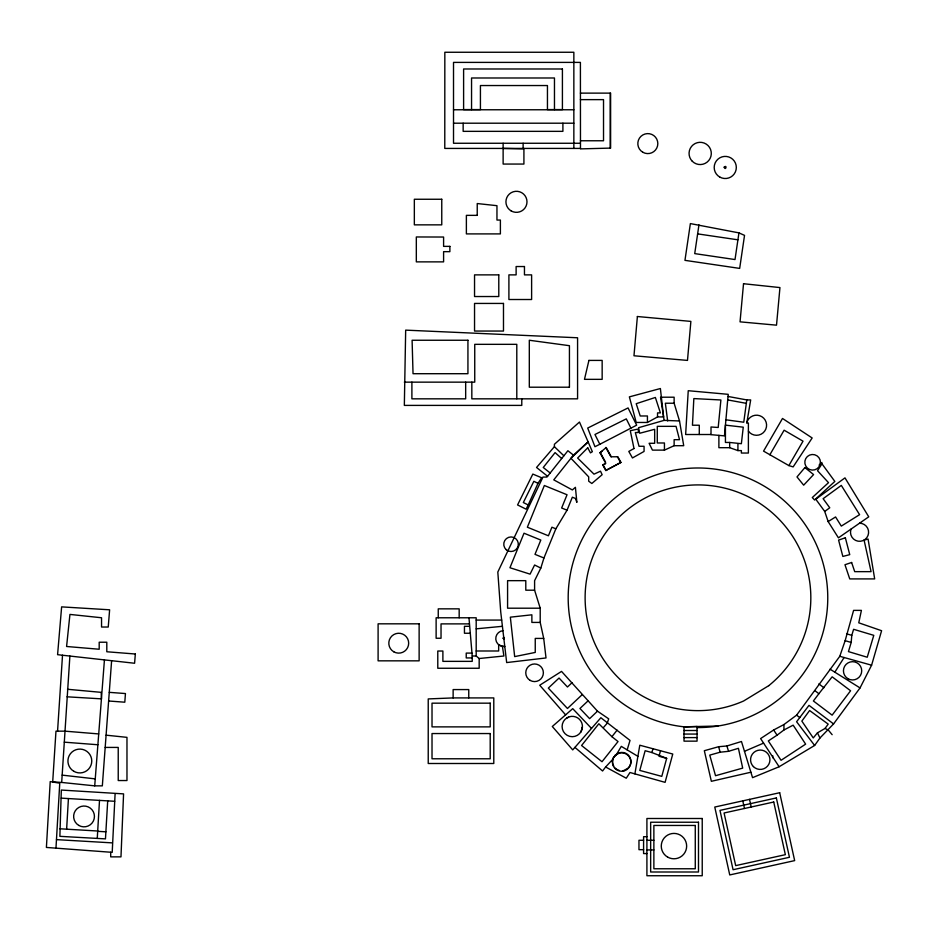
<?xml version="1.0" encoding="UTF-8"?>
<svg xmlns="http://www.w3.org/2000/svg" width="928" height="928" viewBox="0 0 928 928"><rect width="100%" height="100%" fill="white"/><g stroke="black" fill="none" stroke-linecap="round" stroke-linejoin="round"><path stroke-width="1.39" d="M521.78 398.831L521.78 405.397L404.341 405.397L405.675 330.136L577.576 337.769L577.576 398.831L471.83 398.831L471.83 382.15M107.706 800.864L105.467 838.877L59.879 836.337L61.318 790.053L123.575 793.881L120.976 856.869L110.71 856.869L110.71 852.229M57.559 731.16L62.512 655.226M55.982 847.995L59.752 783.197L50.216 781.585L46.4 847.438L112.207 852.345L115.095 793.881M69.89 656.05L61.689 782.443L94.714 785.854L102.335 785.854L111.615 660.701M66.63 829.191L68.428 798.556M97.266 838.402L99.505 800.388M613.385 758.002L613.965 756.83M94.714 785.854L104.435 659.901M851.185 642.466L851.788 635.344L853.598 629.3L873.782 635.344L867.228 657.233L848.447 651.607L851.185 642.466L845.153 640.668L853.598 610.38L861.416 610.38L858.76 622.816L881.6 630.715L871.601 665.202L860.036 687.926L833.564 723.921L819.934 738.027L814.633 745.462L779.126 766.748L752.55 777.664L741.472 741.507L726.902 745.973L718.62 746.715L704.329 750.717L711.358 781.306L750.88 772.224M718.887 435.371L718.887 447.69L729.675 447.69L737.922 450.59L741.368 450.59L741.368 453.038L748.386 453.038L748.386 423.04L746.796 423.04L750.682 399.922L746.796 399.922L743.757 422.228L725.916 419.804M698.958 224.854L694.724 253.611L735.011 259.55L738.943 232.882L690.374 223.59L684.957 260.35L739.674 268.401L744.534 235.376L738.943 232.882M634.891 773.871L639.798 745.219L672.765 754.035L665.086 782.35L629.984 772.502L626.272 778.221L605.624 766.992L602.574 770.994L574.931 747.388M651.92 752.55L645.146 750.717L639.798 770.426L661.792 776.376L666.675 758.35L651.92 752.55L652.941 748.78M660.516 750.717L659.008 756.274L666.675 758.35M627.166 749.894L630.019 740.416L600.868 717.727L572.727 749.894L552.299 726.496L572.727 708.656L591.507 728.422M573.446 455.138L567.901 450.73L546.952 477.062L542.973 477.062L497.814 572.042L500.726 611.923L506.676 662.569L546.012 657.952L543.715 638.418L540.212 622.421L540.212 608.2L534.598 590.196L534.598 580.661L540.815 568.075L543.947 557.995L555.849 528.809L567.043 510.203L572.344 497.199L575.406 498.44L576.88 502.361L575.406 487.293L572.344 489.949L553.772 479.869L573.446 455.138L588.12 441.902L579.466 422.043L554.399 444.28L554.399 446.67L536.546 467.48L547.59 476.261M779.126 766.748L760.6 738.584L773.662 729.988L783.94 724.548L796.595 715.152L839.782 656.305L845.153 640.668M746.854 422.692L747.527 420.744A10.069 10.069 0 0 1 761.795 416.66A10.069 10.069 0 0 1 764.614 431.23A10.069 10.069 0 0 1 749.859 432.773L748.386 431.079M580.661 732.146L581.496 730.127A10.51 10.51 0 0 0 581.844 727.413M613.768 757.086L612.677 759.626A9.257 9.257 0 0 0 621.609 771.272C627.479 771.388 632.177 765.264 630.553 759.626A9.257 9.257 0 0 0 619.22 753.084L615.078 755.485M851.185 528.995L850.802 529.911A9.06 9.06 0 0 0 857.982 541.175A9.06 9.06 0 0 0 868.573 533.043A9.06 9.06 0 0 0 859.548 523.195M528.206 504.948L537.996 483.349L541.627 477.746L532.823 474.08L517.569 504.948L526.118 509.182L528.206 504.948L523.334 502.547L533.844 481.296L537.996 483.349M613.28 758.176L613.768 757.19M769.857 454.778L784.114 430.198L803.022 441.171L788.858 465.578L763.558 451.124L782.501 418.47L812.162 437.97L793.138 466.912L788.858 465.578M614.962 755.52L614.649 756.042L617.108 753.733A9.118 9.118 0 0 1 628.14 768.117L622.862 771.11L624.045 770.484M834.84 672.174L844.109 657.511M825.027 728.457L828.194 724.13L809.599 710.523L801.85 721.102L813.253 737.934L817.464 732.83L825.027 728.457L828.263 729.988L832.149 734.686M818.89 693.692L813.392 700.976L832.138 715.152L850.582 690.768L832.138 676.825L818.89 693.692L815.039 690.768M613.605 757.399L616.111 754.51M611.912 736.693L598.838 723.77L581.578 745.509L602.017 761.726L618.036 741.553L611.912 736.693L617.097 730.162M603.316 727.691L607.202 723.26L608.698 718.84L597.493 711.173L561.533 671.396L539.725 685.235L565.616 714.873M605.624 766.992L612.84 759.232M597.493 711.173L589.616 718.655L579.942 708.482L587.865 701.046M819.111 465.067L821.906 462.422M572.089 682.648L567.46 686.998L559.05 678.043L548.332 688.1L567.46 708.482L582.018 694.817M605.787 447.482L610.879 456.773L617.839 456.773L620.936 462.411L605.787 470.496L602.759 464.974L605.787 463.316L599.987 452.748L606.181 447.482L611.274 456.773M599.987 452.748L602.318 450.996M504.38 638.87L502.756 638.197L504.38 637.524M777.072 735.173L783.94 729.988L793.15 725.162L805.632 744.14L781.063 760.299L768.326 740.927L777.072 735.173L773.662 729.988M824.725 511.456L829.76 507.778L823.113 498.696L841.302 485.402L859.595 514.657L841.302 526.106L835.571 516.954L828.159 521.594L838.425 537.834L868.747 516.826L844.979 477.874L815.782 499.206L824.725 511.456L828.159 521.594M647.431 422.46L657.534 416.927L663.601 416.927L660.388 388.53L629.37 396.871L636.214 422.46L647.431 422.46L647.431 415.976L640.216 415.976L636.214 403.692L655.365 397.462L660.388 412.89L657.534 412.89L657.534 416.927M602.759 464.974L605.172 463.872M605.787 470.496L620.936 462.411M599.836 444.28L636.666 425.175L628.059 407.926L587.702 428.063L594.952 446.716L599.836 444.28L594.952 434.501L626.296 418.876L630.878 428.063M614.777 755.821L616.563 754.348L621.296 746.367L637.896 756.332M664.135 420.372L638.58 427.692L639.717 433.26L654.669 429.304L654.669 443.282L649.101 443.282L652.442 450.126L664.436 450.126L674.134 445.707L683.716 445.707L679.516 420.964L674.134 403.228L674.134 397.207L660.562 397.207L664.135 420.372L679.516 420.964M744.476 751.32L763.582 743.119M566.776 718.028L568.62 717.263M728.55 751.32L738.421 748.304L742.69 768.117L715.523 775.715L709.758 755.114L720.151 752.202L728.55 751.32L726.902 745.973M476.192 650.992L498.661 650.992L498.661 644.705L502.408 646.398L504.786 646.398M468.976 617.781L472.224 656.003L476.192 656.003L479.173 658.52L503.904 656.003L502.408 646.398M476.192 628.836L502.419 626.307M453.131 697.914L428.226 698.923L428.226 763.5L493.789 763.5L493.789 697.914L453.131 697.914L453.131 689.574L468.756 689.574L468.756 697.914M580.406 93.125L610.612 93.125L610.612 148.097L580.476 148.886L580.406 62.396L453.514 62.396L453.514 143.26L580.406 143.26M717.97 726.021L684.098 726.821A129.792 129.792 0 0 1 590.707 524.703A129.792 129.792 0 0 1 812.986 537.637A129.792 129.792 0 0 1 696.789 727.564M580.406 99.632L603.525 99.632L603.525 140.766L580.406 140.766M453.514 109.771L573.852 109.771M453.514 123.204L573.852 123.204M580.476 148.422L444.779 148.422L444.837 52.258L573.852 52.258L573.852 148.422M404.341 382.15L474.742 382.15L474.742 344.334L516.792 344.334L516.792 398.831M674.134 403.228L665.353 403.228L667.661 420.964M711.01 434.513L685.641 434.513L688.24 390.711L728.213 394.33L724.455 435.882L711.01 434.664L711.01 426.984L718.202 427.472L720.894 399.98L693.842 398.576L692.45 425.221L699.283 425.221L699.283 434.513M729.675 442.459L725.429 442.459L725.429 425.14L743.258 427.182L741.368 443.7L729.675 442.459L729.675 447.69M534.598 590.196L525.793 590.196L525.793 580.661L507.581 580.661L507.581 608.2L540.212 608.2M476.192 620.078L501.688 620.078M540.212 622.421L531.872 622.421L531.872 614.812L510.342 617.166L514.669 656.606L535.247 652.43L535.247 638.418L543.715 638.418M468.976 623.883L441.032 623.883L441.032 638.255L436.125 638.255L436.125 617.781L476.192 617.781L476.192 656.003M469.22 626.307L464.452 626.307L464.452 633.256L469.928 633.256M471.923 653.092L466.227 653.092L466.227 657.929L472.224 657.929M684.006 730.51L697.056 730.51M684.006 734.06L697.056 734.06M684.006 737.598L697.056 737.598M105.177 747.423L118.227 747.423L118.227 780.541L126.974 780.541L126.974 737.354L106.094 735.173M646.909 836.696L643.591 836.696L643.591 853.574L646.909 853.574M643.591 840.269L638.963 840.269L638.963 849.677L643.591 849.677M646.909 840.269L653.869 840.269M646.909 849.932L653.869 849.932M503.127 148.422L523.125 148.886L523.125 143.26M61.318 798.138L114.666 801.282M59.879 828.785L97.695 831.012M97.684 831.326L105.885 831.813M56.469 839.631L112.207 842.868M67.025 696.812L101.43 698.854L101.198 692.346L67.477 689.272M61.689 782.443L52.699 781.863L55.97 731.16L64.995 731.16L98.728 733.932M109.26 692.346L125.442 693.552L124.804 702.206L108.622 701M64.287 742.168L97.892 744.755M62.164 775.124L95.259 778.882M697.624 233.879L737.922 239.818M728.028 396.465L746.796 399.922M727.714 399.922L746.332 403.344M839.782 656.305L871.601 665.202M846.58 633.789L851.788 635.344M567.043 510.203L561.649 507.999L567.043 494.752L544.353 485.506L527.359 527.208L548.425 535.792L551.916 527.208L555.849 528.809M543.947 557.995L534.992 554.352L540.815 540.061L524.018 533.217L509.948 567.739L530.085 574.142L534.598 565.001L540.815 568.075M830.038 669.181L860.036 687.926M818.89 683.913L823.913 687.718M833.564 723.921L808.996 705.35L796.595 721.74L814.633 745.462M796.595 715.152L799.774 717.553M550.188 473.002L543.251 467.48L555.083 452.609L561.695 458.525M554.399 446.67L563.864 455.787M617.445 456.773L620.53 462.411M600.393 452.748L605.532 462.144M603.154 464.974L606.181 470.496M817.464 732.83L819.934 738.027M718.62 746.715L720.151 752.202M749.522 799.379L751.204 807M742.783 800.864L744.476 808.485M783.94 724.548L783.94 729.988M772.734 755.705L772.734 757.758M737.922 443.7L737.922 450.59M674.134 445.707L674.134 439.686L679.516 439.686L676.048 426.346L657.279 426.346L657.279 442.981L664.436 442.981L664.436 450.126M610.218 93.125L610.218 148.097M562.902 123.204L562.902 131.347L463.153 131.347L463.153 123.204M554.468 109.585L554.468 77.987L471.552 77.987L471.552 109.585M523.914 148.422L523.914 164.059L503.127 164.059L503.127 143.26M479.173 658.52L479.173 668.253L437.784 668.253L437.784 651.027L442.888 651.027L442.888 661.362L472.224 661.362L472.224 656.003M465.67 382.15L465.67 398.831L411.893 398.831L411.893 382.15M459.174 617.781L459.174 608.849L438.248 608.849L438.248 617.781M504.472 646.468A7.934 7.934 0 0 1 495.807 639.346A7.934 7.934 0 0 1 502.93 630.68M619.336 770.472A9.118 9.118 0 0 1 615.252 768.106M613.802 766.215A9.118 9.118 0 0 1 612.886 759.301M135.326 654.008L134.595 663.253L57.582 654.681L61.631 606.877L109.62 609.8L108.24 627.026L101.546 627.026L101.546 617.758L69.936 614.417L66.584 646.491L99.192 649.24L99.192 642.222L106.801 642.222L106.801 651.758L135.326 654.008M637.385 316.518L633.975 355.772L687.486 360.412L690.873 321.401L637.385 316.518M743.525 283.724L740.045 321.842L776.516 325.171L779.949 287.576L743.525 283.724M724.176 167.168C725.545 171.46 727.517 164.128 724.176 167.168M820.445 462.515L820.132 464.522A7.818 7.818 0 0 1 807.441 468.13A7.818 7.818 0 0 1 809.541 455.114A7.818 7.818 0 0 1 820.445 462.515M588.92 360.412L584.478 379.343L602.156 379.343L602.156 360.412L588.92 360.412M821.976 463.838L817.533 470.705L828.507 482.664L812.302 497.536L814.587 500.018L834.84 481.435L821.976 463.838M581.067 731.612L579.455 733.712A10.162 10.162 0 0 1 565.071 733.712A10.162 10.162 0 0 1 565.071 719.339L567.182 717.715A10.162 10.162 0 0 1 581.067 731.612M804.901 467.573L797.001 476.934L803.671 485.17L813.578 474.579L804.901 467.573M587.726 447.795L577.634 458.038L594.001 474.162L600.509 471.18L602.133 474.73L591.844 483.488L588.688 481.191L588.688 476.864L570.952 458.27L588.12 441.902L592.366 451.692L590.463 452.864L587.726 447.795M768.778 685.653L743.63 700.988A112.856 112.856 0 0 1 585.139 595.532A112.856 112.856 0 0 1 747.69 496.457A112.856 112.856 0 0 1 768.778 685.653M633.998 448.526L628.801 451.437L632.455 457.956L644.067 451.437L644.067 446.275L639.032 446.275L635.332 432.529L638.371 432.529L638.267 429.038L630.286 430.696L633.998 448.526M845.362 537.788L838.587 540.096L842.844 556.44L849.746 554.642L845.362 537.788M851.626 562.484L844.967 564.734L849.746 578.91L874.675 578.91L868.074 539.052L864.084 540.096L871.067 571.648L854.711 571.648L851.626 562.484M779.682 792.721L714.769 807.047L729.744 874.942L794.658 860.616L779.682 792.721M776.353 797.941L719.977 810.376L733.074 869.722L789.45 857.286L776.353 797.941M773.743 802.024L724.072 812.986L735.684 865.627L785.355 854.676L773.743 802.024M697.056 726.52L684.006 726.972L684.006 741.147L697.056 741.147L697.056 726.52M562.414 68.985L463.606 68.985L463.606 109.585L480.426 109.585L480.426 85.538L547.45 85.538L547.45 109.585L562.414 109.585L562.414 68.985M441.763 199.253L414.34 199.253L414.34 224.854L441.763 224.854L441.763 199.253M477.236 215.354L466.378 215.354L466.378 233.902L500.389 233.902L500.389 220.052L496.956 220.052L496.956 205.68L477.236 203.545L477.236 215.354M449.883 246.372L443.596 246.372L443.596 237.034L416.324 236.965L416.324 261.87L443.596 261.87L443.596 251.662L449.883 251.662L449.883 246.372M524.459 266.533L516.119 266.533L516.119 274.874L508.904 274.874L508.904 299.512L531.616 299.512L531.616 274.874L524.459 274.874L524.459 266.533M498.788 274.874L474.544 274.874L474.544 296.531L498.788 296.531L498.788 274.874M503.486 303.433L474.544 303.433L474.544 331.052L503.486 331.052L503.486 303.433M467.932 340.251L412.102 340.251L413.03 373.706L467.932 373.706L467.932 340.251M569.432 387.208L529.308 387.208L529.308 340.251L569.432 345.692L569.432 387.208M419.131 623.825L378.102 623.825L378.102 660.84L419.131 660.84L419.131 623.825M490.204 703.169L432.019 703.169L432.019 726.879L490.204 726.879L490.204 703.169M490.204 733.549L432.019 733.549L432.019 758.779L490.204 758.779L490.204 733.549M702.229 818.496L646.909 818.496L646.909 875.742L702.229 875.742L702.229 818.496M698.494 822.231L650.656 822.231L650.656 871.995L698.494 871.995L698.494 822.231M695.269 825.456L653.869 825.456L653.869 868.77L695.269 868.77L695.269 825.456M506.317 549.77A7.285 7.285 0 0 0 518.207 545.548A7.285 7.285 0 0 0 508.602 537.358A7.285 7.285 0 0 0 506.317 549.77M530.166 680.41A8.804 8.804 0 0 0 543.379 672.788A8.804 8.804 0 0 0 530.166 665.156A8.804 8.804 0 0 0 530.166 680.41M73.88 771.33A11.925 11.925 0 0 0 91.768 761.006A11.925 11.925 0 0 0 73.88 750.682A11.925 11.925 0 0 0 73.88 771.33M78.834 825.444A10.394 10.394 0 0 0 94.436 816.431A10.394 10.394 0 0 0 78.834 807.43A10.394 10.394 0 0 0 78.834 825.444M393.774 651.792A9.93 9.93 0 0 0 408.68 643.197A9.93 9.93 0 0 0 393.774 634.59A9.93 9.93 0 0 0 393.774 651.792M719.734 177.039A11.055 11.055 0 0 0 736.322 167.458A11.055 11.055 0 0 0 719.734 157.876A11.055 11.055 0 0 0 719.734 177.039M692.311 161.298A11.124 11.124 0 0 0 710.929 156.31A11.124 11.124 0 0 0 697.299 142.692A11.124 11.124 0 0 0 692.311 161.298M642.826 152.262A9.999 9.999 0 0 0 657.824 143.596A9.999 9.999 0 0 0 642.826 134.943A9.999 9.999 0 0 0 642.826 152.262M511.189 210.934A10.533 10.533 0 0 0 526.988 201.817A10.533 10.533 0 0 0 511.189 192.699A10.533 10.533 0 0 0 511.189 210.934M848.006 678.739A9.141 9.141 0 0 0 861.718 670.828A9.141 9.141 0 0 0 848.006 662.905A9.141 9.141 0 0 0 848.006 678.739M753.408 766.598A9.686 9.686 0 0 0 769.614 762.248A9.686 9.686 0 0 0 757.747 750.381A9.686 9.686 0 0 0 753.408 766.598M667.615 857.089A12.69 12.69 0 0 0 686.65 846.104A12.69 12.69 0 0 0 667.615 835.107A12.69 12.69 0 0 0 667.615 857.089"/></g></svg>
